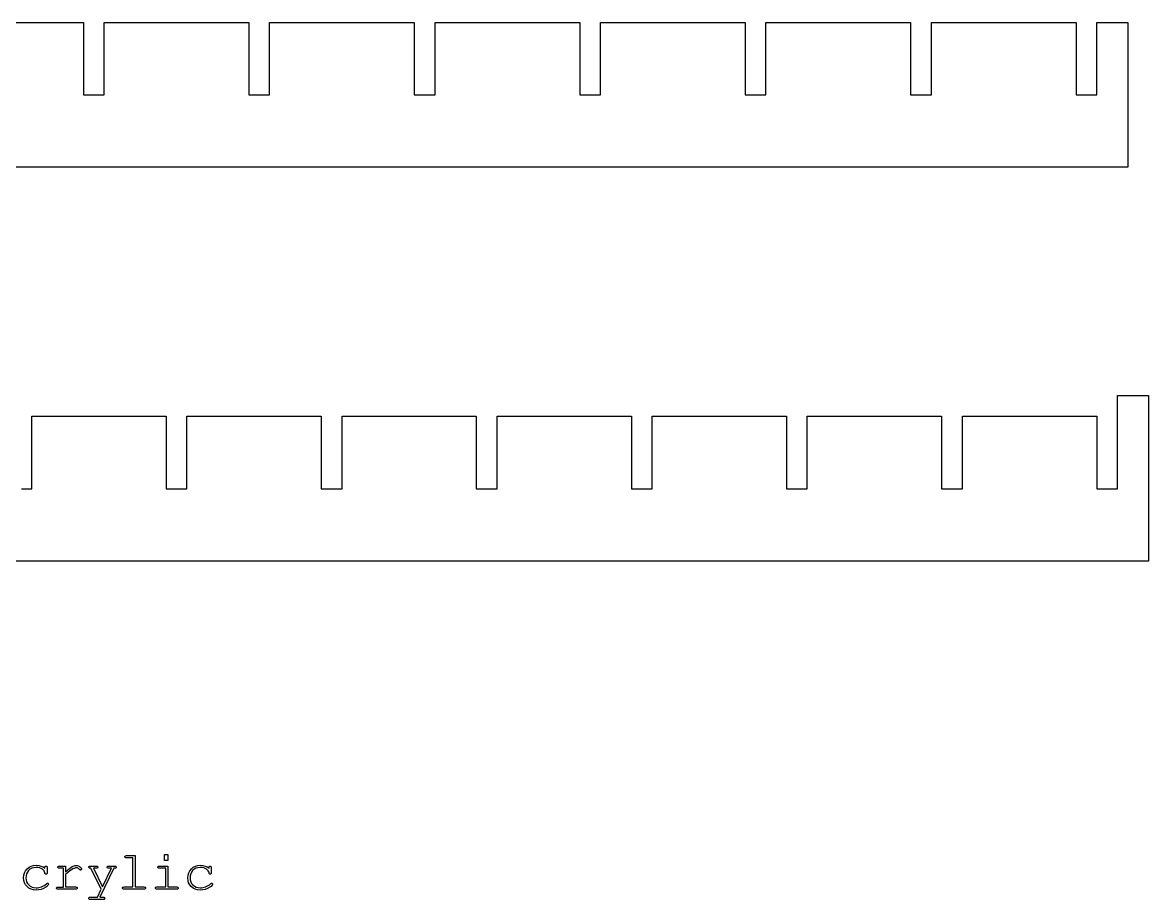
# Model space of a CAD drawing. Extents: x 16 to 234, y 0 to 130.
# Drawn here: x 125.1 to 234, y 0 to 84.8 of the extents above; entities that cross this region are included whole.
import ezdxf

# ---------------------------------------------------------------- set-up
doc = ezdxf.new("R2010")
doc.units = 0
doc.layers.add('baffles_v1_C4_v1', color=7, linetype='CONTINUOUS')

msp = doc.modelspace()

# ---------------------------------------------------------------- linework, layer by layer
at = {"layer": 'baffles_v1_C4_v1', "color": 1}
for p, q in [((117.005633, 84.799985), (130.994365, 84.799985)), ((130.994365, 84.799985), (130.994365, 77.794347)), ((133.005657, 77.794347), (133.005657, 84.799985)), ((133.005657, 84.799985), (146.994354, 84.799985)), ((146.994354, 84.799985), (146.994354, 77.794347)), ((149.005646, 77.794347), (149.005646, 84.799985)), ((149.005646, 84.799985), (162.994344, 84.799985)), ((162.994344, 84.799985), (162.994344, 77.794347)), ((165.005635, 77.794347), (165.005635, 84.799985)), ((165.005635, 84.799985), (178.994368, 84.799985)), ((178.994368, 84.799985), (178.994368, 77.794347)), ((181.00566, 77.794347), (181.00566, 84.799985)), ((181.00566, 84.799985), (194.994357, 84.799985)), ((194.994357, 84.799985), (194.994357, 77.794347)), ((197.005649, 77.794347), (197.005649, 84.799985)), ((197.005649, 84.799985), (210.994346, 84.799985)), ((210.994346, 84.799985), (210.994346, 77.794347)), ((213.005638, 77.794347), (213.005638, 84.799985)), ((213.005638, 84.799985), (226.994371, 84.799985)), ((226.994371, 84.799985), (226.994371, 77.794347)), ((229.005627, 77.794347), (229.005627, 84.799985)), ((229.005627, 84.799985), (232.000005, 84.799985)), ((232.000005, 84.799985), (232.000005, 70.799999)), ((130.994365, 77.794347), (131.999994, 77.794347)), ((131.999994, 77.794347), (133.005657, 77.794347)), ((146.994354, 77.794347), (147.999983, 77.794347)), ((147.999983, 77.794347), (149.005646, 77.794347)), ((162.994344, 77.794347), (164.000007, 77.794347)), ((164.000007, 77.794347), (165.005635, 77.794347)), ((178.994368, 77.794347), (179.999996, 77.794347)), ((179.999996, 77.794347), (181.00566, 77.794347)), ((194.994357, 77.794347), (195.999985, 77.794347)), ((195.999985, 77.794347), (197.005649, 77.794347)), ((210.994346, 77.794347), (212.00001, 77.794347)), ((212.00001, 77.794347), (213.005638, 77.794347)), ((226.994371, 77.794347), (227.999999, 77.794347)), ((227.999999, 77.794347), (229.005627, 77.794347)), ((227.999999, 70.799999), (19.999999, 70.799999)), ((232.000005, 70.799999), (227.999999, 70.799999)), ((231.00563, 39.694354), (231.00563, 48.699999)), ((231.00563, 48.699999), (234.000008, 48.699999)), ((234.000008, 48.699999), (234.000008, 32.699999)), ((126.005629, 39.694354), (126.005629, 46.699999)), ((126.005629, 46.699999), (138.994342, 46.699999)), ((138.994342, 46.699999), (138.994342, 39.694354)), ((141.005634, 39.694354), (141.005634, 46.699999)), ((141.005634, 46.699999), (153.994347, 46.699999)), ((153.994347, 46.699999), (153.994347, 39.694354)), ((156.005639, 39.694354), (156.005639, 46.699999)), ((156.005639, 46.699999), (168.994353, 46.699999)), ((168.994353, 46.699999), (168.994353, 39.694354)), ((171.005645, 39.694354), (171.005645, 46.699999)), ((171.005645, 46.699999), (183.994358, 46.699999)), ((183.994358, 46.699999), (183.994358, 39.694354)), ((186.00565, 39.694354), (186.00565, 46.699999)), ((186.00565, 46.699999), (198.994363, 46.699999)), ((198.994363, 46.699999), (198.994363, 39.694354)), ((201.005655, 39.694354), (201.005655, 46.699999)), ((201.005655, 46.699999), (213.994369, 46.699999)), ((213.994369, 46.699999), (213.994369, 39.694354)), ((216.00566, 39.694354), (216.00566, 46.699999)), ((216.00566, 46.699999), (228.994339, 46.699999)), ((228.994339, 46.699999), (228.994339, 39.694354)), ((125, 39.694354), (126.005629, 39.694354)), ((138.994342, 39.694354), (140.000006, 39.694354)), ((140.000006, 39.694354), (141.005634, 39.694354)), ((153.994347, 39.694354), (155.000011, 39.694354)), ((155.000011, 39.694354), (156.005639, 39.694354)), ((168.994353, 39.694354), (170.000016, 39.694354)), ((170.000016, 39.694354), (171.005645, 39.694354)), ((183.994358, 39.694354), (184.999986, 39.694354)), ((184.999986, 39.694354), (186.00565, 39.694354)), ((198.994363, 39.694354), (199.999992, 39.694354)), ((199.999992, 39.694354), (201.005655, 39.694354)), ((213.994369, 39.694354), (214.999997, 39.694354)), ((214.999997, 39.694354), (216.00566, 39.694354)), ((228.994339, 39.694354), (230.000002, 39.694354)), ((230.000002, 39.694354), (231.00563, 39.694354)), ((230.000002, 32.699999), (19.999999, 32.699999)), ((234.000008, 32.699999), (230.000002, 32.699999))]:
    msp.add_line(p, q, dxfattribs=at)
at = {"layer": 'baffles_v1_C4_v1', "color": 7}
for p, q in [((135.155231, 4.192695), (135.997569, 4.192695)), ((135.78053, 3.97307), (135.155245, 3.97307)), ((135.78053, 1.16704), (135.78053, 3.97307)), ((135.997569, 4.192695), (135.997569, 1.16704)), ((138.84959, 3.740526), (138.84959, 4.301215)), ((138.84959, 4.301215), (139.169987, 4.301215)), ((139.169987, 3.740526), (138.84959, 3.740526)), ((139.169987, 4.301215), (139.169987, 3.740526)), ((127.268386, 2.967963), (127.268386, 3.040311)), ((127.268393, 2.967963), (127.268386, 2.967963)), ((127.488019, 3.040311), (127.488019, 2.549384)), ((129.061065, 2.967963), (128.660574, 2.967963)), ((128.660596, 3.187589), (129.278084, 3.187588)), ((129.061065, 1.159288), (129.061065, 2.967963)), ((129.278084, 3.187588), (129.278084, 2.639818)), ((129.278101, 2.355598), (129.278101, 1.16704)), ((131.654681, 3.187588), (132.248963, 3.187588)), ((131.719278, 2.967963), (131.654681, 2.967963)), ((132.72697, 0.949999), (131.719278, 2.967963)), ((132.248963, 2.967963), (131.95699, 2.967963)), ((131.95699, 2.967963), (132.843242, 1.18771)), ((133.951694, 2.967963), (132.577099, 0.169685)), ((132.843242, 1.18771), (133.716571, 2.967963)), ((133.424598, 3.187588), (134.016295, 3.187588)), ((133.716571, 2.967963), (133.424598, 2.967963)), ((138.327645, 3.187589), (139.177748, 3.187588)), ((138.960698, 2.967963), (138.327659, 2.967963)), ((138.960698, 1.16704), (138.960698, 2.967963)), ((139.177748, 3.187588), (139.177748, 1.16704)), ((143.143386, 2.967963), (143.143386, 3.040311)), ((143.143393, 2.967963), (143.143386, 2.967963)), ((143.363019, 3.040311), (143.363019, 2.549384)), ((128.536552, 1.159288), (129.061065, 1.159288)), ((129.278101, 1.16704), (130.239283, 1.16704)), ((134.927869, 1.16704), (135.78053, 1.16704)), ((135.997569, 1.16704), (136.850229, 1.16704)), ((138.108034, 1.16704), (138.960698, 1.16704)), ((139.177748, 1.16704), (140.030408, 1.16704)), ((130.239266, 0.949999), (128.536527, 0.949999)), ((131.66501, 0.169685), (132.344555, 0.169685)), ((132.344555, 0.169685), (132.72697, 0.949999)), ((132.577099, 0.169685), (132.915579, 0.169685)), ((136.850229, 0.949999), (134.927869, 0.949999)), ((140.030398, 0.949999), (138.108034, 0.949999)), ((132.915579, -0.047357), (131.66501, -0.047357))]:
    msp.add_line(p, q, dxfattribs=at)
for points in [[(135.007957, 4.084175), (135.007953, 4.115177), (135.01914, 4.141015), (135.041541, 4.161689)], [(135.042847, 4.004076), (135.019598, 4.024744), (135.007957, 4.051443), (135.007957, 4.084175)], [(135.041541, 4.161689), (135.063943, 4.182357), (135.101831, 4.192692), (135.155231, 4.192695)], [(135.155245, 3.97307), (135.103567, 3.973067), (135.066102, 3.983402), (135.042847, 4.004076)], [(125.216839, 2.048123), (125.216839, 2.397799), (125.33182, 2.688048), (125.561778, 2.918871)], [(125.68452, 2.743171), (125.517434, 2.541631), (125.433889, 2.31081), (125.433892, 2.050707)], [(125.561778, 2.918871), (125.79174, 3.14969), (126.081557, 3.265101), (126.431234, 3.265103)], [(126.418326, 3.045478), (126.096208, 3.045476), (125.851606, 2.944707), (125.68452, 2.743171)], [(127.026818, 2.880114), (126.87609, 2.990355), (126.673261, 3.045476), (126.418326, 3.045478)], [(126.431234, 3.265103), (126.763685, 3.265101), (127.042739, 3.166054), (127.268393, 2.967963)], [(127.268404, 2.531298), (127.258068, 2.653597), (127.177539, 2.769869), (127.026818, 2.880114)], [(127.268386, 3.040311), (127.268383, 3.093707), (127.278723, 3.131603), (127.299395, 3.153999)], [(127.303294, 2.431821), (127.283468, 2.451628), (127.271861, 2.484787), (127.268404, 2.531298)], [(127.299395, 3.153999), (127.320068, 3.176389), (127.345902, 3.187586), (127.376911, 3.187588)], [(127.376932, 2.402107), (127.347652, 2.402105), (127.323099, 2.41201), (127.303294, 2.431821)], [(127.376911, 3.187588), (127.409649, 3.187586), (127.436337, 3.176389), (127.45701, 3.153999)], [(127.45574, 2.435696), (127.435913, 2.413302), (127.409656, 2.402105), (127.376932, 2.402107)], [(127.488019, 2.549384), (127.486255, 2.495984), (127.47553, 2.458088), (127.45574, 2.435696)], [(127.45701, 3.153999), (127.477682, 3.131603), (127.488019, 3.093707), (127.488019, 3.040311)], [(128.515886, 3.079068), (128.515886, 3.110072), (128.526646, 3.13591), (128.548201, 3.156583)], [(128.549471, 2.998969), (128.527069, 3.019638), (128.515886, 3.046337), (128.515886, 3.079068)], [(128.548201, 3.156583), (128.56972, 3.177251), (128.607196, 3.187586), (128.660596, 3.187589)], [(128.660574, 2.967963), (128.608896, 2.967961), (128.571861, 2.978297), (128.549471, 2.998969)], [(129.278084, 2.639818), (129.560581, 2.894753), (129.772022, 3.058826), (129.91241, 3.132036)], [(129.971856, 2.911119), (129.838358, 2.835325), (129.607105, 2.650152), (129.278101, 2.355598)], [(129.91241, 3.132036), (130.052798, 3.205242), (130.182419, 3.241846), (130.301277, 3.241849)], [(130.314213, 3.024808), (130.219471, 3.024806), (130.105351, 2.98691), (129.971856, 2.911119)], [(130.301277, 3.241849), (130.430464, 3.241846), (130.550613, 3.198352), (130.66172, 3.111366)], [(130.44599, 2.991218), (130.401201, 3.013609), (130.357273, 3.024805), (130.314213, 3.024808)], [(130.6036, 2.867194), (130.543311, 2.927482), (130.490771, 2.968823), (130.44599, 2.991218)], [(130.67078, 2.809058), (130.658715, 2.815085), (130.636313, 2.834464), (130.6036, 2.867194)], [(130.66172, 3.111366), (130.772821, 3.024375), (130.828373, 2.958487), (130.828376, 2.913703)], [(130.714704, 2.800015), (130.697489, 2.800013), (130.682848, 2.803028), (130.67078, 2.809058)], [(130.796097, 2.832313), (130.774542, 2.810779), (130.747431, 2.800013), (130.714704, 2.800015)], [(130.828376, 2.913703), (130.828373, 2.880973), (130.817616, 2.853843), (130.796097, 2.832313)], [(131.509992, 3.076484), (131.509992, 3.098875), (131.515601, 3.119115), (131.526784, 3.137204)], [(131.543577, 2.998969), (131.521175, 3.019638), (131.509992, 3.045476), (131.509992, 3.076484)], [(131.526784, 3.137204), (131.537968, 3.155288), (131.552608, 3.168207), (131.570709, 3.175961)], [(131.654681, 2.967963), (131.603006, 2.967961), (131.565971, 2.978297), (131.543577, 2.998969)], [(131.570709, 3.175961), (131.588806, 3.18371), (131.616785, 3.187586), (131.654681, 3.187588)], [(132.248963, 3.187588), (132.300638, 3.187586), (132.337672, 3.177251), (132.360067, 3.156582)], [(132.360067, 2.998969), (132.337665, 2.978297), (132.300638, 2.967962), (132.248963, 2.967963)], [(132.360067, 3.156582), (132.382468, 3.13591), (132.393651, 3.10921), (132.393651, 3.076484)], [(132.393651, 3.076484), (132.393651, 3.045476), (132.382468, 3.019638), (132.360067, 2.998969)], [(133.27991, 3.079068), (133.279907, 3.110072), (133.291093, 3.13591), (133.313495, 3.156582)], [(133.313495, 2.998969), (133.291093, 3.019638), (133.27991, 3.046337), (133.27991, 3.079068)], [(133.313495, 3.156582), (133.335896, 3.177251), (133.37292, 3.187586), (133.424598, 3.187588)], [(133.424598, 2.967963), (133.37292, 2.967961), (133.335885, 2.978297), (133.313495, 2.998969)], [(134.096386, 2.977007), (134.07917, 2.970976), (134.030928, 2.967962), (133.951694, 2.967963)], [(134.016295, 3.187588), (134.069691, 3.187586), (134.107587, 3.177251), (134.129985, 3.156582)], [(134.142896, 3.014472), (134.129103, 2.995522), (134.113616, 2.983034), (134.096386, 2.977007)], [(134.129985, 3.156582), (134.152386, 3.13591), (134.163569, 3.10921), (134.163569, 3.076484)], [(134.163569, 3.076484), (134.163566, 3.054089), (134.15669, 3.033418), (134.142896, 3.014472)], [(138.180374, 3.076484), (138.180374, 3.10921), (138.191557, 3.13591), (138.213959, 3.156583)], [(138.215264, 2.998969), (138.192016, 3.019638), (138.180374, 3.045476), (138.180374, 3.076484)], [(138.213959, 3.156583), (138.23636, 3.177251), (138.274245, 3.187586), (138.327645, 3.187589)], [(138.327659, 2.967963), (138.275984, 2.967961), (138.238516, 2.978297), (138.215264, 2.998969)], [(141.091839, 2.048123), (141.091839, 2.397799), (141.20682, 2.688048), (141.436778, 2.918871)], [(141.55952, 2.743171), (141.392434, 2.541631), (141.308889, 2.31081), (141.308892, 2.050707)], [(141.436778, 2.918871), (141.66674, 3.14969), (141.956557, 3.265101), (142.306234, 3.265103)], [(142.293326, 3.045478), (141.971208, 3.045476), (141.726606, 2.944707), (141.55952, 2.743171)], [(142.901818, 2.880114), (142.75109, 2.990355), (142.548261, 3.045476), (142.293326, 3.045478)], [(142.306234, 3.265103), (142.638685, 3.265101), (142.917739, 3.166054), (143.143393, 2.967963)], [(143.143404, 2.531298), (143.133068, 2.653597), (143.052539, 2.769869), (142.901818, 2.880114)], [(143.143386, 3.040311), (143.143383, 3.093707), (143.153723, 3.131603), (143.174395, 3.153999)], [(143.178294, 2.431821), (143.158468, 2.451628), (143.146861, 2.484787), (143.143404, 2.531298)], [(143.174395, 3.153999), (143.195068, 3.176389), (143.220902, 3.187586), (143.251911, 3.187588)], [(143.251932, 2.402107), (143.222652, 2.402105), (143.198099, 2.41201), (143.178294, 2.431821)], [(143.251911, 3.187588), (143.284649, 3.187586), (143.311337, 3.176389), (143.33201, 3.153999)], [(143.33074, 2.435696), (143.310913, 2.413302), (143.284656, 2.402105), (143.251932, 2.402107)], [(143.363019, 2.549384), (143.361255, 2.495984), (143.35053, 2.458088), (143.33074, 2.435696)], [(143.33201, 3.153999), (143.352682, 3.131603), (143.363019, 3.093707), (143.363019, 3.040311)], [(125.554027, 1.199338), (125.329234, 1.422407), (125.216839, 1.705335), (125.216839, 2.048123)], [(125.433892, 2.050707), (125.433889, 1.769931), (125.526045, 1.538248), (125.710361, 1.355659)], [(126.415733, 0.864733), (126.066053, 0.864733), (125.778821, 0.976268), (125.554027, 1.199338)], [(125.710361, 1.355659), (125.89467, 1.173069), (126.133243, 1.081774), (126.42608, 1.081774)], [(127.35366, 1.141202), (127.072884, 0.956889), (126.760242, 0.864733), (126.415733, 0.864733)], [(126.42608, 1.081774), (126.594888, 1.081774), (126.766712, 1.11278), (126.941552, 1.174791)], [(126.941552, 1.174791), (127.116388, 1.236803), (127.274429, 1.33671), (127.415682, 1.474515)], [(127.614627, 1.422838), (127.614624, 1.348768), (127.527636, 1.254889), (127.35366, 1.141202)], [(127.415682, 1.474515), (127.451852, 1.508965), (127.483718, 1.526191), (127.511284, 1.526191)], [(127.511284, 1.526191), (127.540565, 1.526191), (127.565111, 1.516286), (127.584923, 1.496477)], [(127.584923, 1.496477), (127.604714, 1.476667), (127.614627, 1.452121), (127.614627, 1.422838)], [(128.391839, 1.055935), (128.391839, 1.085219), (128.402599, 1.109765), (128.424153, 1.129574)], [(128.424153, 1.129574), (128.445673, 1.149384), (128.483152, 1.159288), (128.536552, 1.159288)], [(130.239283, 1.16704), (130.29268, 1.16704), (130.330575, 1.157135), (130.352969, 1.137326)], [(130.352969, 1.137326), (130.375371, 1.117516), (130.386554, 1.091248), (130.386554, 1.058519)], [(134.783177, 1.058519), (134.783177, 1.091248), (134.79436, 1.117516), (134.816762, 1.137326)], [(134.816762, 1.137326), (134.839163, 1.157135), (134.876191, 1.16704), (134.927869, 1.16704)], [(136.850229, 1.16704), (136.903626, 1.16704), (136.941525, 1.157135), (136.963919, 1.137326)], [(136.963919, 1.137326), (136.98632, 1.117516), (136.997503, 1.091248), (136.997503, 1.058519)], [(137.963346, 1.058519), (137.963346, 1.091248), (137.974529, 1.117516), (137.99693, 1.137326)], [(137.99693, 1.137326), (138.019331, 1.157135), (138.056359, 1.16704), (138.108034, 1.16704)], [(140.030408, 1.16704), (140.083805, 1.16704), (140.1217, 1.157135), (140.144098, 1.137326)], [(140.144098, 1.137326), (140.166499, 1.117516), (140.177682, 1.091248), (140.177682, 1.058519)], [(141.429027, 1.199338), (141.204234, 1.422407), (141.091839, 1.705335), (141.091839, 2.048123)], [(141.308892, 2.050707), (141.308889, 1.769931), (141.401045, 1.538248), (141.585361, 1.355659)], [(142.290733, 0.864733), (141.941053, 0.864733), (141.653821, 0.976268), (141.429027, 1.199338)], [(141.585361, 1.355659), (141.76967, 1.173069), (142.008243, 1.081774), (142.30108, 1.081774)], [(143.22866, 1.141202), (142.947884, 0.956889), (142.635242, 0.864733), (142.290733, 0.864733)], [(142.30108, 1.081774), (142.469888, 1.081774), (142.641712, 1.11278), (142.816552, 1.174791)], [(142.816552, 1.174791), (142.991388, 1.236803), (143.149429, 1.33671), (143.290682, 1.474515)], [(143.489627, 1.422838), (143.489624, 1.348768), (143.402636, 1.254889), (143.22866, 1.141202)], [(143.290682, 1.474515), (143.326852, 1.508965), (143.358718, 1.526191), (143.386284, 1.526191)], [(143.386284, 1.526191), (143.415565, 1.526191), (143.440111, 1.516286), (143.459923, 1.496477)], [(143.459923, 1.496477), (143.479714, 1.476667), (143.489627, 1.452121), (143.489627, 1.422838)], [(128.425423, 0.979713), (128.403022, 0.999522), (128.391839, 1.02493), (128.391839, 1.055935)], [(128.536527, 0.949999), (128.484849, 0.949999), (128.447814, 0.959903), (128.425423, 0.979713)], [(130.352969, 0.981005), (130.330557, 0.960334), (130.292662, 0.949999), (130.239266, 0.949999)], [(130.386554, 1.058519), (130.38655, 1.027513), (130.375371, 1.001675), (130.352969, 0.981005)], [(131.520322, 0.061164), (131.520318, 0.093893), (131.531505, 0.120162), (131.553906, 0.139971)], [(131.553906, -0.017643), (131.531505, 0.002168), (131.520322, 0.028436), (131.520322, 0.061164)], [(131.553906, 0.139971), (131.576307, 0.159781), (131.613335, 0.169685), (131.66501, 0.169685)], [(132.915579, 0.169685), (132.967254, 0.169685), (133.004288, 0.159781), (133.026683, 0.13997)], [(133.026683, 0.13997), (133.049084, 0.120162), (133.060267, 0.093893), (133.060267, 0.061164)], [(133.060267, 0.061164), (133.060264, 0.030159), (133.049084, 0.004321), (133.026683, -0.016351)], [(134.816762, 0.981005), (134.79436, 1.001675), (134.783177, 1.027513), (134.783177, 1.058519)], [(134.927869, 0.949999), (134.876191, 0.949999), (134.839156, 0.960334), (134.816762, 0.981005)], [(136.963919, 0.981005), (136.941525, 0.960334), (136.903626, 0.949999), (136.850229, 0.949999)], [(136.997503, 1.058519), (136.997503, 1.027513), (136.98632, 1.001675), (136.963919, 0.981005)], [(137.99693, 0.981005), (137.974529, 1.001675), (137.963346, 1.027513), (137.963346, 1.058519)], [(138.108034, 0.949999), (138.056359, 0.949999), (138.019324, 0.960334), (137.99693, 0.981005)], [(140.144098, 0.981005), (140.121689, 0.960334), (140.083794, 0.949999), (140.030398, 0.949999)], [(140.177682, 1.058519), (140.177682, 1.027513), (140.166499, 1.001675), (140.144098, 0.981005)], [(131.66501, -0.047357), (131.613335, -0.047356), (131.5763, -0.037451), (131.553906, -0.017643)], [(133.026683, -0.016351), (133.004281, -0.03702), (132.967254, -0.047356), (132.915579, -0.047357)]]:
    msp.add_open_spline(points, degree=3, dxfattribs=at)

doc.saveas('drawing.dxf')
